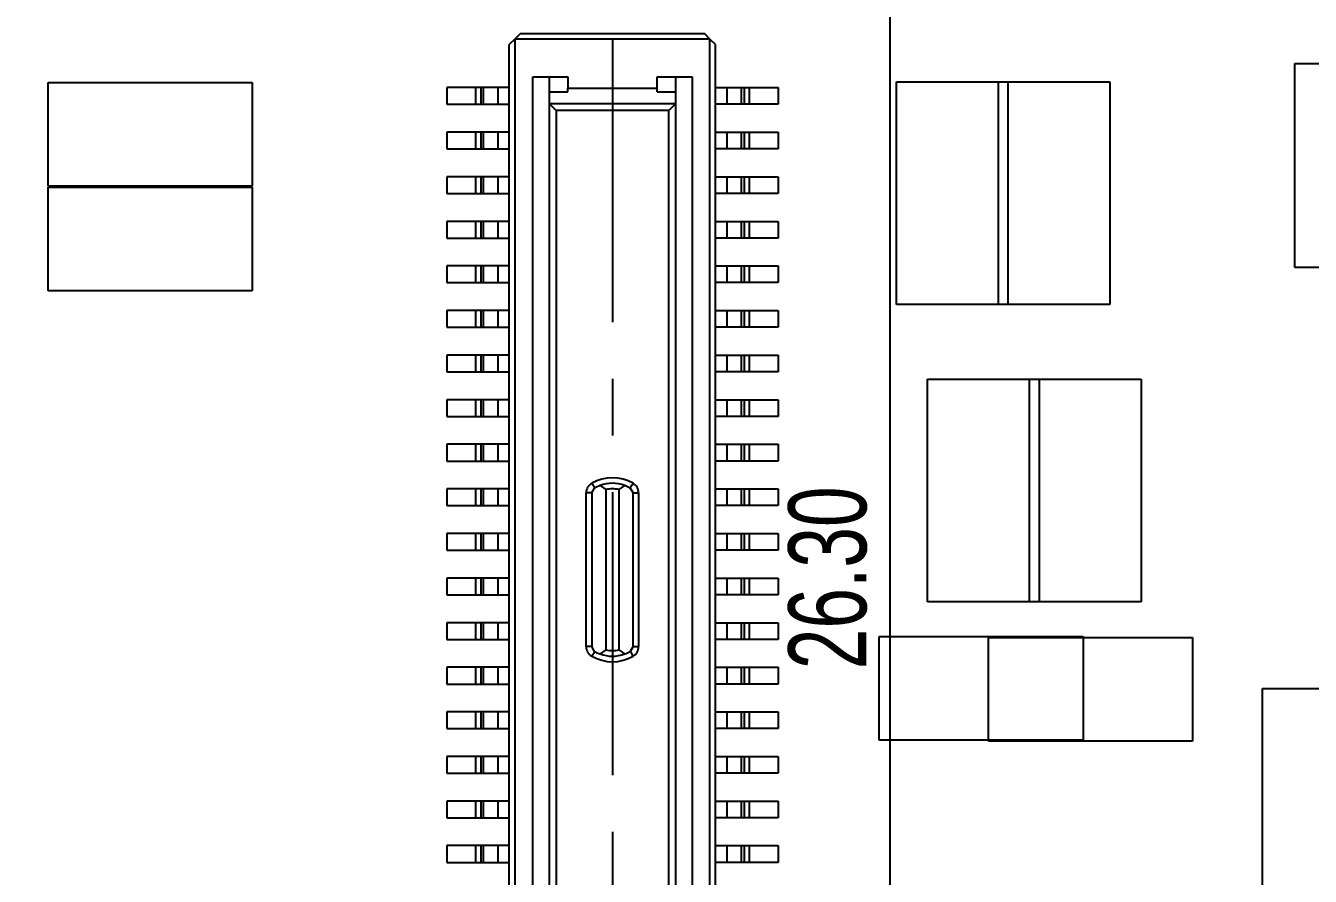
# Model space of a CAD drawing. Extents: x 5 to 415, y 3 to 292.
# Drawn here: x 142.7 to 200.3, y 145.4 to 183.5 of the extents above; entities that cross this region are included whole.
import ezdxf
from ezdxf.enums import TextEntityAlignment as Align

# ---------------------------------------------------------------- set-up
doc = ezdxf.new("R2010")
doc.units = 0
doc.linetypes.add('CENTERX2', pattern=[20.32, 12.7, -2.54, 2.54, -2.54])
doc.layers.get('0').update_dxf_attribs({"linetype": 'CONTINUOUS'})
doc.dimstyles.new('SLDDIMSTYLE0', dxfattribs={"dimtxt": 3.5, "dimasz": 3.302, "dimexe": 0, "dimexo": 0.0625, "dimgap": 0.875, "dimtad": 1, "dimlfac": 0.2, "dimrnd": 1e-09, "dimzin": 4, "dimsah": 1, "dimcen": 0.09, "dimazin": 3, "dimtol": 1, "dimtp": 0.025, "dimtm": 0.025, "dimtfac": 1, "dimtofl": 0, "dimtmove": 0, "dimatfit": 3})
doc.dimstyles.new('SLDDIMSTYLE4', dxfattribs={"dimtxt": 3.5, "dimasz": 3.302, "dimexe": 0, "dimexo": 0.0625, "dimgap": 0.875, "dimtad": 1, "dimlfac": 0.2, "dimrnd": 1e-09, "dimzin": 4, "dimsah": 1, "dimcen": 0.09, "dimazin": 3, "dimtfac": 1, "dimtofl": 0, "dimtmove": 0, "dimatfit": 3})

# ---------------------------------------------------------------- blocks, each defined once
blk = doc.blocks.new('_D')
at = {"color": 7, "linetype": 'CONTINUOUS'}
for p, q in [((180.074, 215.933), (117.252, 215.933)), ((118.252, 215.933), (118.252, 108.433)), ((198.779, 108.433), (117.252, 108.433))]:
    blk.add_line(p, q, dxfattribs=at)
for points in [[(118.252, 215.933), (117.744, 212.631), (118.76, 212.631)], [(118.252, 108.433), (118.76, 111.735), (117.744, 111.735)]]:
    blk.add_solid(points, dxfattribs=at)
at = {"color": 7, "linetype": 'CONTINUOUS', "width": 0.7}
for s, height, p in [('0.025', 1.75, (115.529, 166.021, 0.5)), ('0.025', 1.75, (117.792, 166.021, 0.5)), ('+', 1.75, (115.529, 164.607, 0.5)), ('-', 1.75, (117.792, 164.926, 0.5)), ('21.500', 3.5, (118.252, 149.09, 0.5))]:
    blk.add_text(s, height=height, rotation=90, dxfattribs=at).set_placement(p, align=Align.BOTTOM_LEFT)
blk = doc.blocks.new('_D_9')
at = {"color": 7, "linetype": 'CONTINUOUS'}
for p, q in [((150.329, 225.683), (150.329, 255.77)), ((363.829, 94.183), (363.829, 255.77)), ((150.329, 254.77), (363.829, 254.77))]:
    blk.add_line(p, q, dxfattribs=at)
for points in [[(150.329, 254.77), (153.631, 254.262), (153.631, 255.278)], [(363.829, 254.77), (360.527, 255.278), (360.527, 254.262)]]:
    blk.add_solid(points, dxfattribs=at)
at = {"color": 7, "linetype": 'CONTINUOUS', "width": 0.7}
blk.add_text('42.70', height=3.5, dxfattribs=at).set_placement((251.813, 254.77, 185.318), align=Align.BOTTOM_LEFT)
blk = doc.blocks.new('_D_10')
at = {"color": 7, "linetype": 'CONTINUOUS'}
for p, q in [((151.329, 224.683), (182.411, 224.683)), ((181.411, 224.683), (181.411, 93.183)), ((362.829, 93.183), (180.411, 93.183))]:
    blk.add_line(p, q, dxfattribs=at)
for points in [[(181.411, 224.683), (180.903, 221.381), (181.919, 221.381)], [(181.411, 93.183), (181.919, 96.485), (180.903, 96.485)]]:
    blk.add_solid(points, dxfattribs=at)
at = {"color": 7, "linetype": 'CONTINUOUS', "width": 0.7}
blk.add_text('26.30', height=3.5, rotation=90, dxfattribs=at).set_placement((181.411, 154.646, 185.318), align=Align.BOTTOM_LEFT)

msp = doc.modelspace()

# ---------------------------------------------------------------- linework, layer by layer
at = {"color": 7, "linetype": 'CONTINUOUS'}
for p, q in [((164.849, 183.158), (164.599, 182.908)), ((164.849, 183.158), (173.099, 183.158)), ((173.349, 182.908), (173.099, 183.158)), ((164.599, 182.908), (164.349, 182.658)), ((164.349, 106.058), (164.349, 182.658)), ((173.349, 182.908), (164.599, 182.908)), ((164.599, 182.908), (164.599, 105.808)), ((173.349, 105.808), (173.349, 182.908)), ((173.599, 182.658), (173.349, 182.908)), ((173.599, 106.058), (173.599, 182.658)), ((199.563, 172.666), (199.563, 181.816)), ((199.563, 181.816), (204.213, 181.816)), ((143.669, 180.963), (152.819, 180.963)), ((143.669, 176.313), (143.669, 180.963)), ((152.819, 180.963), (152.819, 176.313)), ((165.399, 181.208), (166.974, 181.208)), ((165.399, 107.508), (165.399, 181.208)), ((166.149, 107.508), (166.149, 181.208)), ((166.974, 181.208), (166.974, 180.708)), ((170.974, 181.208), (172.549, 181.208)), ((170.974, 180.708), (170.974, 181.208)), ((171.799, 181.208), (171.799, 107.508)), ((172.549, 181.208), (172.549, 107.508)), ((181.71, 170.996), (181.71, 180.996)), ((181.71, 180.996), (186.71, 180.996)), ((186.282, 170.996), (186.282, 180.996)), ((186.282, 180.996), (191.282, 180.996)), ((186.71, 180.996), (186.71, 170.996)), ((191.282, 180.996), (191.282, 170.996)), ((161.549, 180.733), (161.549, 179.983)), ((162.849, 180.733), (161.549, 180.733)), ((162.849, 179.983), (162.849, 180.733)), ((163.07, 180.733), (162.849, 180.733)), ((163.07, 180.733), (163.07, 179.983)), ((163.187, 180.733), (163.07, 180.733)), ((163.187, 179.983), (163.187, 180.733)), ((163.849, 180.733), (163.187, 180.733)), ((163.849, 179.983), (163.849, 180.733)), ((164.349, 180.733), (163.849, 180.733)), ((166.149, 180.534), (166.974, 180.534)), ((166.974, 180.708), (170.974, 180.708)), ((166.974, 180.534), (166.974, 180.708)), ((170.974, 180.534), (170.974, 180.708)), ((170.974, 180.534), (171.799, 180.534)), ((173.599, 180.733), (174.099, 180.733)), ((174.099, 180.733), (174.099, 179.983)), ((174.099, 180.733), (174.761, 180.733)), ((174.761, 179.983), (174.761, 180.733)), ((174.761, 180.733), (174.879, 180.733)), ((174.879, 180.733), (174.879, 179.983)), ((174.879, 180.733), (175.099, 180.733)), ((175.099, 180.733), (175.099, 179.983)), ((175.099, 180.733), (176.399, 180.733)), ((176.399, 180.733), (176.399, 179.983)), ((161.549, 179.983), (162.849, 179.983)), ((162.849, 179.983), (163.07, 179.983)), ((163.07, 179.983), (163.187, 179.983)), ((163.187, 179.983), (163.849, 179.983)), ((163.849, 179.983), (164.349, 179.983)), ((166.149, 180.011), (166.154, 180.002)), ((171.795, 180.002), (166.154, 180.002)), ((166.154, 180.002), (166.449, 179.706)), ((166.449, 179.706), (166.449, 109.011)), ((171.499, 179.706), (166.449, 179.706)), ((171.795, 180.002), (171.499, 179.706)), ((171.499, 109.011), (171.499, 179.706)), ((171.795, 180.002), (171.799, 180.011)), ((174.099, 179.983), (173.599, 179.983)), ((174.761, 179.983), (174.099, 179.983)), ((174.879, 179.983), (174.761, 179.983)), ((175.099, 179.983), (174.879, 179.983)), ((176.399, 179.983), (175.099, 179.983)), ((161.549, 178.733), (161.549, 177.983)), ((162.849, 178.733), (161.549, 178.733)), ((162.849, 177.983), (162.849, 178.733)), ((163.07, 178.733), (162.849, 178.733)), ((163.07, 178.733), (163.07, 177.983)), ((163.187, 178.733), (163.07, 178.733)), ((163.187, 177.983), (163.187, 178.733)), ((163.849, 178.733), (163.187, 178.733)), ((163.849, 177.983), (163.849, 178.733)), ((164.349, 178.733), (163.849, 178.733)), ((173.599, 178.733), (174.099, 178.733)), ((174.099, 178.733), (174.099, 177.983)), ((174.099, 178.733), (174.761, 178.733)), ((174.761, 177.983), (174.761, 178.733)), ((174.761, 178.733), (174.879, 178.733)), ((174.879, 178.733), (174.879, 177.983)), ((174.879, 178.733), (175.099, 178.733)), ((175.099, 178.733), (175.099, 177.983)), ((175.099, 178.733), (176.399, 178.733)), ((176.399, 178.733), (176.399, 177.983)), ((161.549, 177.983), (162.849, 177.983)), ((162.849, 177.983), (163.07, 177.983)), ((163.07, 177.983), (163.187, 177.983)), ((163.187, 177.983), (163.849, 177.983)), ((163.849, 177.983), (164.349, 177.983)), ((174.099, 177.983), (173.599, 177.983)), ((174.761, 177.983), (174.099, 177.983)), ((174.879, 177.983), (174.761, 177.983)), ((175.099, 177.983), (174.879, 177.983)), ((176.399, 177.983), (175.099, 177.983)), ((152.819, 176.313), (143.669, 176.313)), ((143.669, 176.264), (152.819, 176.264)), ((143.669, 171.614), (143.669, 176.264)), ((152.819, 176.264), (152.819, 171.614)), ((161.549, 176.733), (161.549, 175.983)), ((162.849, 176.733), (161.549, 176.733)), ((162.849, 175.983), (162.849, 176.733)), ((163.07, 176.733), (162.849, 176.733)), ((163.07, 176.733), (163.07, 175.983)), ((163.187, 176.733), (163.07, 176.733)), ((163.187, 175.983), (163.187, 176.733)), ((163.849, 176.733), (163.187, 176.733)), ((163.849, 175.983), (163.849, 176.733)), ((164.349, 176.733), (163.849, 176.733)), ((173.599, 176.733), (174.099, 176.733)), ((174.099, 176.733), (174.099, 175.983)), ((174.099, 176.733), (174.761, 176.733)), ((174.761, 175.983), (174.761, 176.733)), ((174.761, 176.733), (174.879, 176.733)), ((174.879, 176.733), (174.879, 175.983)), ((174.879, 176.733), (175.099, 176.733)), ((175.099, 176.733), (175.099, 175.983)), ((175.099, 176.733), (176.399, 176.733)), ((176.399, 176.733), (176.399, 175.983)), ((161.549, 175.983), (162.849, 175.983)), ((162.849, 175.983), (163.07, 175.983)), ((163.07, 175.983), (163.187, 175.983)), ((163.187, 175.983), (163.849, 175.983)), ((163.849, 175.983), (164.349, 175.983)), ((174.099, 175.983), (173.599, 175.983)), ((174.761, 175.983), (174.099, 175.983)), ((174.879, 175.983), (174.761, 175.983)), ((175.099, 175.983), (174.879, 175.983)), ((176.399, 175.983), (175.099, 175.983)), ((161.549, 174.733), (161.549, 173.983)), ((162.849, 174.733), (161.549, 174.733)), ((162.849, 173.983), (162.849, 174.733)), ((163.07, 174.733), (162.849, 174.733)), ((163.07, 174.733), (163.07, 173.983)), ((163.187, 174.733), (163.07, 174.733)), ((163.187, 173.983), (163.187, 174.733)), ((163.849, 174.733), (163.187, 174.733)), ((163.849, 173.983), (163.849, 174.733)), ((164.349, 174.733), (163.849, 174.733)), ((173.599, 174.733), (174.099, 174.733)), ((174.099, 174.733), (174.099, 173.983)), ((174.099, 174.733), (174.761, 174.733)), ((174.761, 173.983), (174.761, 174.733)), ((174.761, 174.733), (174.879, 174.733)), ((174.879, 174.733), (174.879, 173.983)), ((174.879, 174.733), (175.099, 174.733)), ((175.099, 174.733), (175.099, 173.983)), ((175.099, 174.733), (176.399, 174.733)), ((176.399, 174.733), (176.399, 173.983)), ((161.549, 173.983), (162.849, 173.983)), ((162.849, 173.983), (163.07, 173.983)), ((163.07, 173.983), (163.187, 173.983)), ((163.187, 173.983), (163.849, 173.983)), ((163.849, 173.983), (164.349, 173.983)), ((174.099, 173.983), (173.599, 173.983)), ((174.761, 173.983), (174.099, 173.983)), ((174.879, 173.983), (174.761, 173.983)), ((175.099, 173.983), (174.879, 173.983)), ((176.399, 173.983), (175.099, 173.983)), ((161.549, 172.733), (161.549, 171.983)), ((162.849, 172.733), (161.549, 172.733)), ((162.849, 171.983), (162.849, 172.733)), ((163.07, 172.733), (162.849, 172.733)), ((163.07, 172.733), (163.07, 171.983)), ((163.187, 172.733), (163.07, 172.733)), ((163.187, 171.983), (163.187, 172.733)), ((163.849, 172.733), (163.187, 172.733)), ((163.849, 171.983), (163.849, 172.733)), ((164.349, 172.733), (163.849, 172.733)), ((173.599, 172.733), (174.099, 172.733)), ((174.099, 172.733), (174.099, 171.983)), ((174.099, 172.733), (174.761, 172.733)), ((174.761, 171.983), (174.761, 172.733)), ((174.761, 172.733), (174.879, 172.733)), ((174.879, 172.733), (174.879, 171.983)), ((174.879, 172.733), (175.099, 172.733)), ((175.099, 172.733), (175.099, 171.983)), ((175.099, 172.733), (176.399, 172.733)), ((176.399, 172.733), (176.399, 171.983)), ((204.213, 172.666), (199.563, 172.666)), ((161.549, 171.983), (162.849, 171.983)), ((162.849, 171.983), (163.07, 171.983)), ((163.07, 171.983), (163.187, 171.983)), ((163.187, 171.983), (163.849, 171.983)), ((163.849, 171.983), (164.349, 171.983)), ((174.099, 171.983), (173.599, 171.983)), ((174.761, 171.983), (174.099, 171.983)), ((174.879, 171.983), (174.761, 171.983)), ((175.099, 171.983), (174.879, 171.983)), ((176.399, 171.983), (175.099, 171.983)), ((152.819, 171.614), (143.669, 171.614)), ((161.549, 170.733), (161.549, 169.983)), ((162.849, 170.733), (161.549, 170.733)), ((162.849, 169.983), (162.849, 170.733)), ((163.07, 170.733), (162.849, 170.733)), ((163.07, 170.733), (163.07, 169.983)), ((163.187, 170.733), (163.07, 170.733)), ((163.187, 169.983), (163.187, 170.733)), ((163.849, 170.733), (163.187, 170.733)), ((164.349, 170.733), (163.849, 170.733)), ((163.849, 169.983), (163.849, 170.733)), ((173.599, 170.733), (174.099, 170.733)), ((174.099, 170.733), (174.099, 169.983)), ((174.099, 170.733), (174.761, 170.733)), ((174.761, 169.983), (174.761, 170.733)), ((174.761, 170.733), (174.879, 170.733)), ((174.879, 170.733), (174.879, 169.983)), ((174.879, 170.733), (175.099, 170.733)), ((175.099, 170.733), (175.099, 169.983)), ((175.099, 170.733), (176.399, 170.733)), ((176.399, 170.733), (176.399, 169.983)), ((186.71, 170.996), (181.71, 170.996)), ((191.282, 170.996), (186.282, 170.996)), ((161.549, 169.983), (162.849, 169.983)), ((162.849, 169.983), (163.07, 169.983)), ((163.07, 169.983), (163.187, 169.983)), ((163.187, 169.983), (163.849, 169.983)), ((163.849, 169.983), (164.349, 169.983)), ((174.099, 169.983), (173.599, 169.983)), ((174.761, 169.983), (174.099, 169.983)), ((174.879, 169.983), (174.761, 169.983)), ((175.099, 169.983), (174.879, 169.983)), ((176.399, 169.983), (175.099, 169.983)), ((161.549, 168.733), (161.549, 167.983)), ((162.849, 168.733), (161.549, 168.733)), ((162.849, 167.983), (162.849, 168.733)), ((163.07, 168.733), (162.849, 168.733)), ((163.07, 168.733), (163.07, 167.983)), ((163.187, 168.733), (163.07, 168.733)), ((163.187, 167.983), (163.187, 168.733)), ((163.849, 168.733), (163.187, 168.733)), ((163.849, 167.983), (163.849, 168.733)), ((164.349, 168.733), (163.849, 168.733)), ((173.599, 168.733), (174.099, 168.733)), ((174.099, 168.733), (174.099, 167.983)), ((174.099, 168.733), (174.761, 168.733)), ((174.761, 167.983), (174.761, 168.733)), ((174.761, 168.733), (174.879, 168.733)), ((174.879, 168.733), (174.879, 167.983)), ((174.879, 168.733), (175.099, 168.733)), ((175.099, 168.733), (175.099, 167.983)), ((175.099, 168.733), (176.399, 168.733)), ((176.399, 168.733), (176.399, 167.983)), ((161.549, 167.983), (162.849, 167.983)), ((162.849, 167.983), (163.07, 167.983)), ((163.07, 167.983), (163.187, 167.983)), ((163.187, 167.983), (163.849, 167.983)), ((163.849, 167.983), (164.349, 167.983)), ((174.099, 167.983), (173.599, 167.983)), ((174.761, 167.983), (174.099, 167.983)), ((174.879, 167.983), (174.761, 167.983)), ((175.099, 167.983), (174.879, 167.983)), ((176.399, 167.983), (175.099, 167.983)), ((183.107, 167.661), (188.107, 167.661)), ((183.107, 157.661), (183.107, 167.661)), ((187.679, 167.661), (192.679, 167.661)), ((187.679, 157.661), (187.679, 167.661)), ((188.107, 167.661), (188.107, 157.661)), ((192.679, 167.661), (192.679, 157.661)), ((161.549, 166.733), (161.549, 165.983)), ((162.849, 166.733), (161.549, 166.733)), ((162.849, 165.983), (162.849, 166.733)), ((163.07, 166.733), (162.849, 166.733)), ((163.07, 166.733), (163.07, 165.983)), ((163.187, 166.733), (163.07, 166.733)), ((163.187, 165.983), (163.187, 166.733)), ((163.849, 166.733), (163.187, 166.733)), ((164.349, 166.733), (163.849, 166.733)), ((163.849, 165.983), (163.849, 166.733)), ((173.599, 166.733), (174.099, 166.733)), ((174.099, 166.733), (174.099, 165.983)), ((174.099, 166.733), (174.761, 166.733)), ((174.761, 165.983), (174.761, 166.733)), ((174.761, 166.733), (174.879, 166.733)), ((174.879, 166.733), (174.879, 165.983)), ((174.879, 166.733), (175.099, 166.733)), ((175.099, 166.733), (175.099, 165.983)), ((175.099, 166.733), (176.399, 166.733)), ((176.399, 166.733), (176.399, 165.983)), ((161.549, 165.983), (162.849, 165.983)), ((162.849, 165.983), (163.07, 165.983)), ((163.07, 165.983), (163.187, 165.983)), ((163.187, 165.983), (163.849, 165.983)), ((163.849, 165.983), (164.349, 165.983)), ((174.099, 165.983), (173.599, 165.983)), ((174.761, 165.983), (174.099, 165.983)), ((174.879, 165.983), (174.761, 165.983)), ((175.099, 165.983), (174.879, 165.983)), ((176.399, 165.983), (175.099, 165.983)), ((161.549, 164.733), (161.549, 163.983)), ((162.849, 164.733), (161.549, 164.733)), ((162.849, 163.983), (162.849, 164.733)), ((163.07, 164.733), (162.849, 164.733)), ((163.07, 164.733), (163.07, 163.983)), ((163.187, 164.733), (163.07, 164.733)), ((163.187, 163.983), (163.187, 164.733)), ((163.849, 164.733), (163.187, 164.733)), ((164.349, 164.733), (163.849, 164.733)), ((163.849, 163.983), (163.849, 164.733)), ((173.599, 164.733), (174.099, 164.733)), ((174.099, 164.733), (174.099, 163.983)), ((174.099, 164.733), (174.761, 164.733)), ((174.761, 163.983), (174.761, 164.733)), ((174.761, 164.733), (174.879, 164.733)), ((174.879, 164.733), (174.879, 163.983)), ((174.879, 164.733), (175.099, 164.733)), ((175.099, 164.733), (175.099, 163.983)), ((175.099, 164.733), (176.399, 164.733)), ((176.399, 164.733), (176.399, 163.983)), ((161.549, 163.983), (162.849, 163.983)), ((162.849, 163.983), (163.07, 163.983)), ((163.07, 163.983), (163.187, 163.983)), ((163.187, 163.983), (163.849, 163.983)), ((163.849, 163.983), (164.349, 163.983)), ((174.099, 163.983), (173.599, 163.983)), ((174.761, 163.983), (174.099, 163.983)), ((174.879, 163.983), (174.761, 163.983)), ((175.099, 163.983), (174.879, 163.983)), ((176.399, 163.983), (175.099, 163.983)), ((161.549, 162.733), (161.549, 161.983)), ((162.849, 162.733), (161.549, 162.733)), ((162.849, 161.983), (162.849, 162.733)), ((163.07, 162.733), (162.849, 162.733)), ((163.07, 162.733), (163.07, 161.983)), ((163.187, 162.733), (163.07, 162.733)), ((163.187, 161.983), (163.187, 162.733)), ((163.849, 162.733), (163.187, 162.733)), ((163.849, 161.983), (163.849, 162.733)), ((164.349, 162.733), (163.849, 162.733)), ((168.049, 162.553), (167.799, 162.553)), ((167.799, 155.664), (167.799, 162.553)), ((168.049, 162.553), (168.174, 162.769)), ((168.049, 162.553), (168.049, 155.664)), ((168.424, 162.886), (168.674, 162.7)), ((168.674, 162.7), (168.674, 155.517)), ((169.274, 162.7), (169.524, 162.886)), ((169.274, 155.517), (169.274, 162.7)), ((169.774, 162.769), (169.899, 162.553)), ((169.899, 155.664), (169.899, 162.553)), ((169.899, 162.553), (170.149, 162.553)), ((170.149, 162.553), (170.149, 155.664)), ((173.599, 162.733), (174.099, 162.733)), ((174.099, 162.733), (174.099, 161.983)), ((174.099, 162.733), (174.761, 162.733)), ((174.761, 161.983), (174.761, 162.733)), ((174.761, 162.733), (174.879, 162.733)), ((174.879, 162.733), (174.879, 161.983)), ((174.879, 162.733), (175.099, 162.733)), ((175.099, 162.733), (175.099, 161.983)), ((175.099, 162.733), (176.399, 162.733)), ((176.399, 162.733), (176.399, 161.983)), ((161.549, 161.983), (162.849, 161.983)), ((162.849, 161.983), (163.07, 161.983)), ((163.07, 161.983), (163.187, 161.983)), ((163.187, 161.983), (163.849, 161.983)), ((163.849, 161.983), (164.349, 161.983)), ((174.099, 161.983), (173.599, 161.983)), ((174.761, 161.983), (174.099, 161.983)), ((174.879, 161.983), (174.761, 161.983)), ((175.099, 161.983), (174.879, 161.983)), ((176.399, 161.983), (175.099, 161.983)), ((161.549, 160.733), (161.549, 159.983)), ((162.849, 160.733), (161.549, 160.733)), ((162.849, 159.983), (162.849, 160.733)), ((163.07, 160.733), (162.849, 160.733)), ((163.07, 160.733), (163.07, 159.983)), ((163.187, 160.733), (163.07, 160.733)), ((163.187, 159.983), (163.187, 160.733)), ((163.849, 160.733), (163.187, 160.733)), ((163.849, 159.983), (163.849, 160.733)), ((164.349, 160.733), (163.849, 160.733)), ((173.599, 160.733), (174.099, 160.733)), ((174.099, 160.733), (174.099, 159.983)), ((174.099, 160.733), (174.761, 160.733)), ((174.761, 159.983), (174.761, 160.733)), ((174.761, 160.733), (174.879, 160.733)), ((174.879, 160.733), (174.879, 159.983)), ((174.879, 160.733), (175.099, 160.733)), ((175.099, 160.733), (175.099, 159.983)), ((175.099, 160.733), (176.399, 160.733)), ((176.399, 160.733), (176.399, 159.983)), ((161.549, 159.983), (162.849, 159.983)), ((162.849, 159.983), (163.07, 159.983)), ((163.07, 159.983), (163.187, 159.983)), ((163.187, 159.983), (163.849, 159.983)), ((163.849, 159.983), (164.349, 159.983)), ((174.099, 159.983), (173.599, 159.983)), ((174.761, 159.983), (174.099, 159.983)), ((174.879, 159.983), (174.761, 159.983)), ((175.099, 159.983), (174.879, 159.983)), ((176.399, 159.983), (175.099, 159.983)), ((161.549, 158.733), (161.549, 157.983)), ((162.849, 158.733), (161.549, 158.733)), ((162.849, 157.983), (162.849, 158.733)), ((163.07, 158.733), (162.849, 158.733)), ((163.07, 158.733), (163.07, 157.983)), ((163.187, 158.733), (163.07, 158.733)), ((163.187, 157.983), (163.187, 158.733)), ((163.849, 158.733), (163.187, 158.733)), ((163.849, 157.983), (163.849, 158.733)), ((164.349, 158.733), (163.849, 158.733)), ((173.599, 158.733), (174.099, 158.733)), ((174.099, 158.733), (174.099, 157.983)), ((174.099, 158.733), (174.761, 158.733)), ((174.761, 157.983), (174.761, 158.733)), ((174.761, 158.733), (174.879, 158.733)), ((174.879, 158.733), (174.879, 157.983)), ((174.879, 158.733), (175.099, 158.733)), ((175.099, 158.733), (175.099, 157.983)), ((175.099, 158.733), (176.399, 158.733)), ((176.399, 158.733), (176.399, 157.983)), ((161.549, 157.983), (162.849, 157.983)), ((162.849, 157.983), (163.07, 157.983)), ((163.07, 157.983), (163.187, 157.983)), ((163.187, 157.983), (163.849, 157.983)), ((163.849, 157.983), (164.349, 157.983)), ((174.099, 157.983), (173.599, 157.983)), ((174.761, 157.983), (174.099, 157.983)), ((174.879, 157.983), (174.761, 157.983)), ((175.099, 157.983), (174.879, 157.983)), ((176.399, 157.983), (175.099, 157.983)), ((188.107, 157.661), (183.107, 157.661)), ((192.679, 157.661), (187.679, 157.661)), ((161.549, 156.733), (161.549, 155.983)), ((162.849, 156.733), (161.549, 156.733)), ((162.849, 155.983), (162.849, 156.733)), ((163.07, 156.733), (162.849, 156.733)), ((163.07, 156.733), (163.07, 155.983)), ((163.187, 156.733), (163.07, 156.733)), ((163.187, 155.983), (163.187, 156.733)), ((163.849, 156.733), (163.187, 156.733)), ((163.849, 155.983), (163.849, 156.733)), ((164.349, 156.733), (163.849, 156.733)), ((173.599, 156.733), (174.099, 156.733)), ((174.099, 156.733), (174.099, 155.983)), ((174.099, 156.733), (174.761, 156.733)), ((174.761, 155.983), (174.761, 156.733)), ((174.761, 156.733), (174.879, 156.733)), ((174.879, 156.733), (174.879, 155.983)), ((174.879, 156.733), (175.099, 156.733)), ((175.099, 156.733), (175.099, 155.983)), ((175.099, 156.733), (176.399, 156.733)), ((176.399, 156.733), (176.399, 155.983)), ((180.93, 151.471), (180.93, 156.121)), ((180.93, 156.121), (190.08, 156.121)), ((190.08, 156.121), (190.08, 151.471)), ((161.549, 155.983), (162.849, 155.983)), ((162.849, 155.983), (163.07, 155.983)), ((163.07, 155.983), (163.187, 155.983)), ((163.187, 155.983), (163.849, 155.983)), ((163.849, 155.983), (164.349, 155.983)), ((168.049, 155.664), (167.799, 155.664)), ((168.174, 155.448), (168.049, 155.664)), ((168.674, 155.517), (168.424, 155.331)), ((169.524, 155.331), (169.274, 155.517)), ((169.899, 155.664), (169.774, 155.448)), ((169.899, 155.664), (170.149, 155.664)), ((174.099, 155.983), (173.599, 155.983)), ((174.761, 155.983), (174.099, 155.983)), ((174.879, 155.983), (174.761, 155.983)), ((175.099, 155.983), (174.879, 155.983)), ((176.399, 155.983), (175.099, 155.983)), ((185.833, 156.071), (194.983, 156.071)), ((185.833, 151.421), (185.833, 156.071)), ((194.983, 156.071), (194.983, 151.421)), ((161.549, 154.733), (161.549, 153.983)), ((162.849, 154.733), (161.549, 154.733)), ((162.849, 153.983), (162.849, 154.733)), ((163.07, 154.733), (162.849, 154.733)), ((163.07, 154.733), (163.07, 153.983)), ((163.187, 154.733), (163.07, 154.733)), ((163.187, 153.983), (163.187, 154.733)), ((163.849, 154.733), (163.187, 154.733)), ((163.849, 153.983), (163.849, 154.733)), ((164.349, 154.733), (163.849, 154.733)), ((173.599, 154.733), (174.099, 154.733)), ((174.099, 154.733), (174.099, 153.983)), ((174.099, 154.733), (174.761, 154.733)), ((174.761, 153.983), (174.761, 154.733)), ((174.761, 154.733), (174.879, 154.733)), ((174.879, 154.733), (174.879, 153.983)), ((174.879, 154.733), (175.099, 154.733)), ((175.099, 154.733), (175.099, 153.983)), ((175.099, 154.733), (176.399, 154.733)), ((176.399, 154.733), (176.399, 153.983)), ((161.549, 153.983), (162.849, 153.983)), ((162.849, 153.983), (163.07, 153.983)), ((163.07, 153.983), (163.187, 153.983)), ((163.187, 153.983), (163.849, 153.983)), ((163.849, 153.983), (164.349, 153.983)), ((174.099, 153.983), (173.599, 153.983)), ((174.761, 153.983), (174.099, 153.983)), ((174.879, 153.983), (174.761, 153.983)), ((175.099, 153.983), (174.879, 153.983)), ((176.399, 153.983), (175.099, 153.983)), ((198.123, 153.781), (238.623, 153.781)), ((198.123, 123.281), (198.123, 153.781)), ((161.549, 152.733), (161.549, 151.983)), ((162.849, 152.733), (161.549, 152.733)), ((162.849, 151.983), (162.849, 152.733)), ((163.07, 152.733), (162.849, 152.733)), ((163.07, 152.733), (163.07, 151.983)), ((163.187, 152.733), (163.07, 152.733)), ((163.187, 151.983), (163.187, 152.733)), ((163.849, 152.733), (163.187, 152.733)), ((163.849, 151.983), (163.849, 152.733)), ((164.349, 152.733), (163.849, 152.733)), ((173.599, 152.733), (174.099, 152.733)), ((174.099, 152.733), (174.099, 151.983)), ((174.099, 152.733), (174.761, 152.733)), ((174.761, 151.983), (174.761, 152.733)), ((174.761, 152.733), (174.879, 152.733)), ((174.879, 152.733), (174.879, 151.983)), ((174.879, 152.733), (175.099, 152.733)), ((175.099, 152.733), (175.099, 151.983)), ((175.099, 152.733), (176.399, 152.733)), ((176.399, 152.733), (176.399, 151.983)), ((161.549, 151.983), (162.849, 151.983)), ((162.849, 151.983), (163.07, 151.983)), ((163.07, 151.983), (163.187, 151.983)), ((163.187, 151.983), (163.849, 151.983)), ((163.849, 151.983), (164.349, 151.983)), ((174.099, 151.983), (173.599, 151.983)), ((174.761, 151.983), (174.099, 151.983)), ((174.879, 151.983), (174.761, 151.983)), ((175.099, 151.983), (174.879, 151.983)), ((176.399, 151.983), (175.099, 151.983)), ((190.08, 151.471), (180.93, 151.471)), ((194.983, 151.421), (185.833, 151.421)), ((161.549, 150.733), (161.549, 149.983)), ((162.849, 150.733), (161.549, 150.733)), ((162.849, 149.983), (162.849, 150.733)), ((163.07, 150.733), (162.849, 150.733)), ((163.07, 150.733), (163.07, 149.983)), ((163.187, 150.733), (163.07, 150.733)), ((163.187, 149.983), (163.187, 150.733)), ((163.849, 150.733), (163.187, 150.733)), ((163.849, 149.983), (163.849, 150.733)), ((164.349, 150.733), (163.849, 150.733)), ((173.599, 150.733), (174.099, 150.733)), ((174.099, 150.733), (174.099, 149.983)), ((174.099, 150.733), (174.761, 150.733)), ((174.761, 149.983), (174.761, 150.733)), ((174.761, 150.733), (174.879, 150.733)), ((174.879, 150.733), (174.879, 149.983)), ((174.879, 150.733), (175.099, 150.733)), ((175.099, 150.733), (175.099, 149.983)), ((175.099, 150.733), (176.399, 150.733)), ((176.399, 150.733), (176.399, 149.983)), ((161.549, 149.983), (162.849, 149.983)), ((162.849, 149.983), (163.07, 149.983)), ((163.07, 149.983), (163.187, 149.983)), ((163.187, 149.983), (163.849, 149.983)), ((163.849, 149.983), (164.349, 149.983)), ((174.099, 149.983), (173.599, 149.983)), ((174.761, 149.983), (174.099, 149.983)), ((174.879, 149.983), (174.761, 149.983)), ((175.099, 149.983), (174.879, 149.983)), ((176.399, 149.983), (175.099, 149.983)), ((161.549, 148.733), (161.549, 147.983)), ((162.849, 148.733), (161.549, 148.733)), ((162.849, 147.983), (162.849, 148.733)), ((163.07, 148.733), (162.849, 148.733)), ((163.07, 148.733), (163.07, 147.983)), ((163.187, 148.733), (163.07, 148.733)), ((163.187, 147.983), (163.187, 148.733)), ((163.849, 148.733), (163.187, 148.733)), ((164.349, 148.733), (163.849, 148.733)), ((163.849, 147.983), (163.849, 148.733)), ((173.599, 148.733), (174.099, 148.733)), ((174.099, 148.733), (174.099, 147.983)), ((174.099, 148.733), (174.761, 148.733)), ((174.761, 147.983), (174.761, 148.733)), ((174.761, 148.733), (174.879, 148.733)), ((174.879, 148.733), (174.879, 147.983)), ((174.879, 148.733), (175.099, 148.733)), ((175.099, 148.733), (175.099, 147.983)), ((175.099, 148.733), (176.399, 148.733)), ((176.399, 148.733), (176.399, 147.983)), ((161.549, 147.983), (162.849, 147.983)), ((162.849, 147.983), (163.07, 147.983)), ((163.07, 147.983), (163.187, 147.983)), ((163.187, 147.983), (163.849, 147.983)), ((163.849, 147.983), (164.349, 147.983)), ((174.099, 147.983), (173.599, 147.983)), ((174.761, 147.983), (174.099, 147.983)), ((174.879, 147.983), (174.761, 147.983)), ((175.099, 147.983), (174.879, 147.983)), ((176.399, 147.983), (175.099, 147.983)), ((161.549, 146.733), (161.549, 145.983)), ((162.849, 146.733), (161.549, 146.733)), ((162.849, 145.983), (162.849, 146.733)), ((163.07, 146.733), (162.849, 146.733)), ((163.07, 146.733), (163.07, 145.983)), ((163.187, 146.733), (163.07, 146.733)), ((163.187, 145.983), (163.187, 146.733)), ((163.849, 146.733), (163.187, 146.733)), ((163.849, 145.983), (163.849, 146.733)), ((164.349, 146.733), (163.849, 146.733)), ((173.599, 146.733), (174.099, 146.733)), ((174.099, 146.733), (174.099, 145.983)), ((174.099, 146.733), (174.761, 146.733)), ((174.761, 145.983), (174.761, 146.733)), ((174.761, 146.733), (174.879, 146.733)), ((174.879, 146.733), (174.879, 145.983)), ((174.879, 146.733), (175.099, 146.733)), ((175.099, 146.733), (175.099, 145.983)), ((175.099, 146.733), (176.399, 146.733)), ((176.399, 146.733), (176.399, 145.983)), ((161.549, 145.983), (162.849, 145.983)), ((162.849, 145.983), (163.07, 145.983)), ((163.07, 145.983), (163.187, 145.983)), ((163.187, 145.983), (163.849, 145.983)), ((163.849, 145.983), (164.349, 145.983)), ((174.099, 145.983), (173.599, 145.983)), ((174.761, 145.983), (174.099, 145.983)), ((174.879, 145.983), (174.761, 145.983)), ((175.099, 145.983), (174.879, 145.983)), ((176.399, 145.983), (175.099, 145.983))]:
    msp.add_line(p, q, dxfattribs=at)
at = {"color": 7, "linetype": 'CENTERX2'}
msp.add_line((168.974, 182.908), (168.974, 105.808), dxfattribs=at)
at = {"color": 7, "linetype": 'CONTINUOUS', "flags": 128}
for points in [[(168.049, 162.986), (168.074, 162.943), (168.097, 162.903), (168.119, 162.865), (168.138, 162.833), (168.153, 162.806), (168.165, 162.786), (168.172, 162.773), (168.174, 162.769)], [(169.774, 162.769), (169.777, 162.773), (169.784, 162.786), (169.795, 162.806), (169.811, 162.833), (169.83, 162.865), (169.851, 162.903), (169.875, 162.943), (169.899, 162.986)], [(168.174, 155.448), (168.172, 155.444), (168.165, 155.431), (168.153, 155.411), (168.138, 155.384), (168.119, 155.352), (168.097, 155.314), (168.074, 155.274), (168.049, 155.231)], [(169.774, 155.448), (169.777, 155.444), (169.784, 155.431), (169.795, 155.411), (169.811, 155.384), (169.83, 155.352), (169.851, 155.314), (169.875, 155.274), (169.899, 155.231)]]:
    msp.add_lwpolyline(points, dxfattribs=at)
at = {"color": 7, "linetype": 'CONTINUOUS'}
for centre, radius, start, end in [((168.974, 161.386), 1.848, 59.96161, 120.03839), ((168.283, 162.562), 0.484, 118.9102, 181.08947), ((168.974, 161.383), 1.6, 110.10653, 119.99921), ((168.974, 161.383), 1.6, 69.89449, 110.10551), ((168.974, 161.383), 1.35, 77.16041, 102.83959), ((168.974, 161.383), 1.6, 60.00079, 69.89347), ((169.665, 162.562), 0.484, 358.91025, 61.09008), ((168.283, 155.655), 0.484, 178.91038, 241.08968), ((168.974, 156.833), 1.35, 257.16041, 282.83959), ((169.665, 155.655), 0.484, 298.91004, 1.0899), ((168.974, 156.831), 1.848, 239.96173, 300.03827), ((168.974, 156.833), 1.6, 240.00022, 249.89491), ((168.974, 156.833), 1.6, 249.89449, 290.10551), ((168.974, 156.833), 1.6, 290.10509, 299.99978)]:
    msp.add_arc(centre, radius, start, end, dxfattribs=at)

# ---------------------------------------------------------------- dimensions: what is measured, and where the dimension line sits
dim = msp.add_linear_dim(base=(363.829, 254.77), p1=(150.329, 224.683), p2=(363.829, 93.183), dimstyle='SLDDIMSTYLE4', dxfattribs=at)
dim.commit()
dim.dimension.update_dxf_attribs({"geometry": '_D_9', "text_midpoint": (257.632, 254.77), "dimtype": 160})
for base, p1, p2, dimstyle, picture, middle in [((181.411, 93.183), (150.329, 224.683), (363.829, 93.183), 'SLDDIMSTYLE4', '_D_10', (181.411, 160.465)), ((118.252, 108.433), (181.074, 215.933), (199.779, 108.433), 'SLDDIMSTYLE0', '_D', (118.252, 160.465))]:
    dim = msp.add_linear_dim(base=base, p1=p1, p2=p2, angle=90, dimstyle=dimstyle, dxfattribs=at)
    dim.commit()
    dim.dimension.update_dxf_attribs({"geometry": picture, "text_midpoint": middle, "dimtype": 160})

doc.saveas('drawing.dxf')
